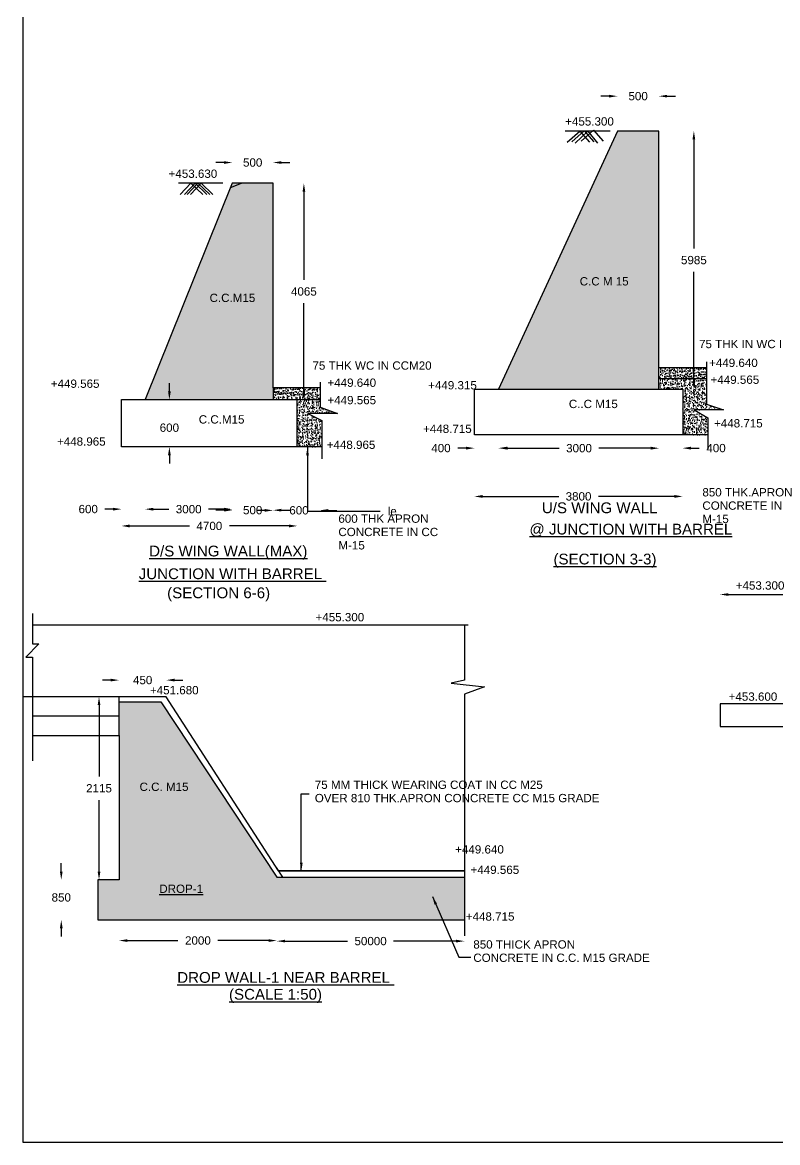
# Model space of a CAD drawing. Header units: inches. Extents: x 13 to 6403, y 6 to 3106.
# Drawn here: x 12.95 to 22.05, y 5.61 to 19.12 of the extents above; entities that cross this region are included whole.
import ezdxf

# ---------------------------------------------------------------- set-up
doc = ezdxf.new("R2010")
doc.units = ezdxf.units.IN
doc.header["$MEASUREMENT"] = 0
doc.styles.get("Standard").update_dxf_attribs({"font": 'arial.ttf', "height": 0.1})
doc.dimstyles.get("Standard").update_dxf_attribs({"dimtxt": 0.1, "dimasz": 0.1, "dimexe": 0.18, "dimexo": 0.0625, "dimgap": 0.09, "dimtad": 0, "dimtih": 1, "dimtoh": 1, "dimdec": 4, "dimzin": 0, "dimdsep": 46, "dimtxsty": 'Standard', "dimcen": 0, "dimse1": 1, "dimse2": 1, "dimadec": 0, "dimazin": 0, "dimtfac": 1, "dimtdec": 4, "dimtofl": 0, "dimtmove": 0, "dimatfit": 3, "dimfxl": 1, "dimtolj": 1, "dimtzin": 0, "dimarcsym": 0})
pattern_1 = [(50, (0, 0), (0.07172602, -0.00627521), [0.0075, -0.0825]), (355, (0, 0), (-0.01387513, 0.07521921), [0.006, -0.066]), (100.4514, (0.00598, -0.00052), (0.05785094, 0.06894395), [0.00637402, -0.07011421]), (46.1842, (0, 0.02), (0.1067241, -0.0165519), [0.01125, -0.12375]), (96.6356, (0.00889, 0.01862), (0.09346627, 0.0974118), [0.00956103, -0.1051713]), (351.1842, (0, 0.02), (0.0934662, 0.09741186), [0.009, -0.099]), (21, (0.01, 0.015), (0.0596907, -0.04026189), [0.0075, -0.0825]), (326, (0.01, 0.015), (0.02433153, 0.072515), [0.006, -0.066]), (71.4514, (0.014974, 0.011645), (0.08402226, 0.03225305), [0.00637402, -0.07011421]), (37.5, (0, 0), (0.001215986, 0.033289385), [0, -0.0652, 0, -0.067, 0, -0.06625]), (7.5, (0, 0), (0.026306954, 0.03944117), [0, -0.0382, 0, -0.0637, 0, -0.02525]), (327.5, (-0.0223, 0), (0.053382244, -0.002255487), [0, -0.025, 0, -0.078, 0, -0.1035]), (317.5, (-0.0323, 0), (0.05831862, 0.0100105), [0, -0.0325, 0, -0.0518, 0, -0.0735])]

# ---------------------------------------------------------------- blocks, each defined once
blk = doc.blocks.new('*D13')
at = {"color": 0, "lineweight": -2, "transparency": 16777216}
for p, q in [((21.456, 12.221), (25.574, 12.221)), ((30.028, 12.221), (25.91, 12.221))]:
    blk.add_line(p, q, dxfattribs=at)
at = {"color": 0, "transparency": 16777216}
for points in [[(21.456, 12.237), (21.456, 12.204), (21.356, 12.221)], [(30.028, 12.237), (30.028, 12.204), (30.128, 12.221)]]:
    blk.add_solid(points, dxfattribs=at)
at = {"layer": 'Defpoints', "color": 0, "transparency": 16777216}
for p in [(30.128, 12.221), (21.356, 10.903), (30.128, 7.7)]:
    blk.add_point(p, dxfattribs=at)
at = {"color": 0, "transparency": 16777216, "insert": (25.742, 12.221), "char_height": 0.1, "attachment_point": 5}
blk.add_mtext('\\A1;    ', dxfattribs=at)
blk = doc.blocks.new('*D20')
at = {"color": 0, "lineweight": -2, "transparency": 16777216}
for p, q in [((14.013, 11.189), (13.913, 11.189)), ((14.782, 11.189), (14.882, 11.189))]:
    blk.add_line(p, q, dxfattribs=at)
at = {"color": 0, "transparency": 16777216}
for points in [[(14.013, 11.206), (14.013, 11.173), (14.113, 11.189)], [(14.782, 11.206), (14.782, 11.173), (14.682, 11.189)]]:
    blk.add_solid(points, dxfattribs=at)
at = {"layer": 'Defpoints', "color": 0, "transparency": 16777216}
for p in [(14.682, 11.189), (14.113, 10.989), (14.682, 10.989)]:
    blk.add_point(p, dxfattribs=at)
at = {"color": 0, "transparency": 16777216, "insert": (14.398, 11.189), "char_height": 0.1, "attachment_point": 5}
blk.add_mtext('\\A1;450', dxfattribs=at)
blk = doc.blocks.new('*D21')
at = {"color": 0, "lineweight": -2, "transparency": 16777216}
for p, q in [((13.872, 10.889), (13.872, 10.026)), ((13.872, 8.882), (13.872, 9.744))]:
    blk.add_line(p, q, dxfattribs=at)
at = {"color": 0, "transparency": 16777216}
for points in [[(13.856, 10.889), (13.889, 10.889), (13.872, 10.989)], [(13.856, 8.882), (13.889, 8.882), (13.872, 8.782)]]:
    blk.add_solid(points, dxfattribs=at)
at = {"layer": 'Defpoints', "color": 0, "transparency": 16777216}
for p in [(13.872, 10.989), (13.928, 10.989), (13.928, 8.782)]:
    blk.add_point(p, dxfattribs=at)
at = {"color": 0, "transparency": 16777216, "insert": (13.872, 9.885), "char_height": 0.1, "attachment_point": 5}
blk.add_mtext('\\A1;2115', dxfattribs=at)
blk = doc.blocks.new('*D22')
at = {"color": 0, "lineweight": -2, "transparency": 16777216}
for p, q in [((13.417, 8.882), (13.417, 8.982)), ((13.417, 8.198), (13.417, 8.098))]:
    blk.add_line(p, q, dxfattribs=at)
at = {"color": 0, "transparency": 16777216}
for points in [[(13.401, 8.882), (13.434, 8.882), (13.417, 8.782)], [(13.401, 8.198), (13.434, 8.198), (13.417, 8.298)]]:
    blk.add_solid(points, dxfattribs=at)
at = {"layer": 'Defpoints', "color": 0, "transparency": 16777216}
for p in [(14.113, 8.782), (13.417, 8.298), (14.113, 8.298)]:
    blk.add_point(p, dxfattribs=at)
at = {"color": 0, "transparency": 16777216, "insert": (13.417, 8.569), "char_height": 0.1, "attachment_point": 5}
blk.add_mtext('\\A1;850', dxfattribs=at)
blk = doc.blocks.new('*D23')
at = {"color": 0, "lineweight": -2, "transparency": 16777216}
for p, q in [((14.213, 8.05), (14.824, 8.05)), ((15.915, 8.05), (15.304, 8.05))]:
    blk.add_line(p, q, dxfattribs=at)
at = {"color": 0, "transparency": 16777216}
for points in [[(14.213, 8.066), (14.213, 8.033), (14.113, 8.05)], [(15.915, 8.066), (15.915, 8.033), (16.015, 8.05)]]:
    blk.add_solid(points, dxfattribs=at)
at = {"layer": 'Defpoints', "color": 0, "transparency": 16777216}
for p in [(14.113, 8.782), (16.015, 8.813), (16.015, 8.05)]:
    blk.add_point(p, dxfattribs=at)
at = {"color": 0, "transparency": 16777216, "insert": (15.064, 8.05), "char_height": 0.1, "attachment_point": 5}
blk.add_mtext('\\A1;2000', dxfattribs=at)
blk = doc.blocks.new('*D24')
at = {"color": 0, "lineweight": -2, "transparency": 16777216}
for p, q in [((16.115, 8.043), (16.867, 8.043)), ((18.176, 8.043), (17.423, 8.043))]:
    blk.add_line(p, q, dxfattribs=at)
at = {"color": 0, "transparency": 16777216}
for points in [[(16.115, 8.06), (16.115, 8.027), (16.015, 8.043)], [(18.176, 8.06), (18.176, 8.027), (18.276, 8.043)]]:
    blk.add_solid(points, dxfattribs=at)
at = {"layer": 'Defpoints', "color": 0, "transparency": 16777216}
for p in [(16.015, 8.813), (18.276, 8.813), (18.276, 8.043)]:
    blk.add_point(p, dxfattribs=at)
at = {"color": 0, "transparency": 16777216, "insert": (17.145, 8.043), "char_height": 0.1, "attachment_point": 5}
blk.add_mtext('\\A1;50000', dxfattribs=at)
blk = doc.blocks.new('*D39')
at = {"color": 0, "lineweight": -2, "transparency": 16777216}
for p, q in [((20.019, 18.227), (19.919, 18.227)), ((20.719, 18.227), (20.819, 18.227))]:
    blk.add_line(p, q, dxfattribs=at)
at = {"color": 0, "transparency": 16777216}
for points in [[(20.019, 18.244), (20.019, 18.211), (20.119, 18.227)], [(20.719, 18.244), (20.719, 18.211), (20.619, 18.227)]]:
    blk.add_solid(points, dxfattribs=at)
at = {"layer": 'Defpoints', "color": 0, "transparency": 16777216}
for p in [(20.619, 18.227), (20.119, 17.807), (20.619, 17.807)]:
    blk.add_point(p, dxfattribs=at)
at = {"color": 0, "transparency": 16777216, "insert": (20.369, 18.227), "char_height": 0.1, "attachment_point": 5}
blk.add_mtext('\\A1;500', dxfattribs=at)
blk = doc.blocks.new('*D40')
at = {"color": 0, "lineweight": -2, "transparency": 16777216}
for p, q in [((18.296, 13.985), (18.196, 13.985)), ((18.787, 13.985), (18.887, 13.985))]:
    blk.add_line(p, q, dxfattribs=at)
at = {"color": 0, "transparency": 16777216}
for points in [[(18.296, 14.002), (18.296, 13.968), (18.396, 13.985)], [(18.787, 14.002), (18.787, 13.968), (18.687, 13.985)]]:
    blk.add_solid(points, dxfattribs=at)
at = {"layer": 'Defpoints', "color": 0, "transparency": 16777216}
for p in [(18.396, 14.696), (18.687, 14.696), (18.687, 13.985)]:
    blk.add_point(p, dxfattribs=at)
at = {"color": 0, "transparency": 16777216, "insert": (17.993, 13.985), "char_height": 0.1, "attachment_point": 5}
blk.add_mtext('\\A1;400', dxfattribs=at)
blk = doc.blocks.new('*D41')
at = {"color": 0, "lineweight": -2, "transparency": 16777216}
for p, q in [((18.795, 13.984), (19.418, 13.984)), ((20.519, 13.984), (19.896, 13.984))]:
    blk.add_line(p, q, dxfattribs=at)
at = {"color": 0, "transparency": 16777216}
for points in [[(18.795, 14.001), (18.795, 13.967), (18.695, 13.984)], [(20.519, 14.001), (20.519, 13.967), (20.619, 13.984)]]:
    blk.add_solid(points, dxfattribs=at)
at = {"layer": 'Defpoints', "color": 0, "transparency": 16777216}
for p in [(18.695, 14.713), (20.619, 14.696), (20.619, 13.984)]:
    blk.add_point(p, dxfattribs=at)
at = {"color": 0, "transparency": 16777216, "insert": (19.657, 13.984), "char_height": 0.1, "attachment_point": 5}
blk.add_mtext('\\A1;3000', dxfattribs=at)
blk = doc.blocks.new('*D42')
at = {"color": 0, "lineweight": -2, "transparency": 16777216}
for p, q in [((20.519, 13.985), (20.419, 13.985)), ((21.006, 13.985), (21.106, 13.985))]:
    blk.add_line(p, q, dxfattribs=at)
at = {"color": 0, "transparency": 16777216}
for points in [[(20.519, 14.002), (20.519, 13.968), (20.619, 13.985)], [(21.006, 14.002), (21.006, 13.968), (20.906, 13.985)]]:
    blk.add_solid(points, dxfattribs=at)
at = {"layer": 'Defpoints', "color": 0, "transparency": 16777216}
for p in [(20.619, 14.696), (20.906, 14.696), (20.906, 13.985)]:
    blk.add_point(p, dxfattribs=at)
at = {"color": 0, "transparency": 16777216, "insert": (21.308, 13.985), "char_height": 0.1, "attachment_point": 5}
blk.add_mtext('\\A1;400', dxfattribs=at)
blk = doc.blocks.new('*D43')
at = {"color": 0, "lineweight": -2, "transparency": 16777216}
for p, q in [((18.496, 13.403), (19.412, 13.403)), ((20.806, 13.403), (19.89, 13.403))]:
    blk.add_line(p, q, dxfattribs=at)
at = {"color": 0, "transparency": 16777216}
for points in [[(18.496, 13.42), (18.496, 13.386), (18.396, 13.403)], [(20.806, 13.42), (20.806, 13.386), (20.906, 13.403)]]:
    blk.add_solid(points, dxfattribs=at)
at = {"layer": 'Defpoints', "color": 0, "transparency": 16777216}
for p in [(18.396, 14.144), (20.906, 14.144), (20.906, 13.403)]:
    blk.add_point(p, dxfattribs=at)
at = {"color": 0, "transparency": 16777216, "insert": (19.651, 13.403), "char_height": 0.1, "attachment_point": 5}
blk.add_mtext('\\A1;3800', dxfattribs=at)
blk = doc.blocks.new('*D44')
at = {"color": 0, "lineweight": -2, "transparency": 16777216}
for p, q in [((21.041, 17.707), (21.041, 16.392)), ((21.041, 14.796), (21.041, 16.11))]:
    blk.add_line(p, q, dxfattribs=at)
at = {"color": 0, "transparency": 16777216}
for points in [[(21.024, 17.707), (21.057, 17.707), (21.041, 17.807)], [(21.024, 14.796), (21.057, 14.796), (21.041, 14.696)]]:
    blk.add_solid(points, dxfattribs=at)
at = {"layer": 'Defpoints', "color": 0, "transparency": 16777216}
for p in [(20.619, 17.807), (20.619, 14.696), (21.041, 14.696)]:
    blk.add_point(p, dxfattribs=at)
at = {"color": 0, "transparency": 16777216, "insert": (21.041, 16.251), "char_height": 0.1, "attachment_point": 5}
blk.add_mtext('\\A1;5985', dxfattribs=at)
blk = doc.blocks.new('*D45')
at = {"color": 0, "lineweight": -2, "transparency": 16777216}
for p, q in [((15.378, 17.427), (15.278, 17.427)), ((16.07, 17.427), (16.17, 17.427))]:
    blk.add_line(p, q, dxfattribs=at)
at = {"color": 0, "transparency": 16777216}
for points in [[(15.378, 17.444), (15.378, 17.411), (15.478, 17.427)], [(16.07, 17.444), (16.07, 17.411), (15.97, 17.427)]]:
    blk.add_solid(points, dxfattribs=at)
at = {"layer": 'Defpoints', "color": 0, "transparency": 16777216}
for p in [(15.97, 17.427), (15.478, 17.177), (15.97, 17.177)]:
    blk.add_point(p, dxfattribs=at)
at = {"color": 0, "transparency": 16777216, "insert": (15.724, 17.427), "char_height": 0.1, "attachment_point": 5}
blk.add_mtext('\\A1;500', dxfattribs=at)
blk = doc.blocks.new('*D46')
at = {"color": 0, "lineweight": -2, "transparency": 16777216}
for p, q in [((16.341, 17.077), (16.341, 16.014)), ((16.341, 14.669), (16.341, 15.732))]:
    blk.add_line(p, q, dxfattribs=at)
at = {"color": 0, "transparency": 16777216}
for points in [[(16.325, 17.077), (16.358, 17.077), (16.341, 17.177)], [(16.325, 14.669), (16.358, 14.669), (16.341, 14.569)]]:
    blk.add_solid(points, dxfattribs=at)
at = {"layer": 'Defpoints', "color": 0, "transparency": 16777216}
for p in [(15.97, 17.177), (15.857, 14.569), (16.341, 14.569)]:
    blk.add_point(p, dxfattribs=at)
at = {"color": 0, "transparency": 16777216, "insert": (16.341, 15.873), "char_height": 0.1, "attachment_point": 5}
blk.add_mtext('\\A1;4065', dxfattribs=at)
blk = doc.blocks.new('*D47')
at = {"color": 0, "lineweight": -2, "transparency": 16777216}
for p, q in [((14.72, 14.669), (14.72, 14.769)), ((14.72, 13.9), (14.72, 13.8))]:
    blk.add_line(p, q, dxfattribs=at)
at = {"color": 0, "transparency": 16777216}
for points in [[(14.704, 14.669), (14.737, 14.669), (14.72, 14.569)], [(14.704, 13.9), (14.737, 13.9), (14.72, 14)]]:
    blk.add_solid(points, dxfattribs=at)
at = {"layer": 'Defpoints', "color": 0, "transparency": 16777216}
for p in [(14.712, 14.569), (14.712, 14), (14.72, 14)]:
    blk.add_point(p, dxfattribs=at)
at = {"color": 0, "transparency": 16777216, "insert": (14.72, 14.231), "char_height": 0.1, "attachment_point": 5}
blk.add_mtext('\\A1;600', dxfattribs=at)
blk = doc.blocks.new('*D48')
at = {"color": 0, "lineweight": -2, "transparency": 16777216}
for p, q in [((14.042, 13.25), (13.942, 13.25)), ((14.528, 13.25), (14.628, 13.25))]:
    blk.add_line(p, q, dxfattribs=at)
at = {"color": 0, "transparency": 16777216}
for points in [[(14.042, 13.266), (14.042, 13.233), (14.142, 13.25)], [(14.528, 13.266), (14.528, 13.233), (14.428, 13.25)]]:
    blk.add_solid(points, dxfattribs=at)
at = {"layer": 'Defpoints', "color": 0, "transparency": 16777216}
for p in [(14.142, 14.569), (14.428, 14.569), (14.428, 13.25)]:
    blk.add_point(p, dxfattribs=at)
at = {"color": 0, "transparency": 16777216, "insert": (13.742, 13.25), "char_height": 0.1, "attachment_point": 5}
blk.add_mtext('\\A1;600', dxfattribs=at)
blk = doc.blocks.new('*D49')
at = {"color": 0, "lineweight": -2, "transparency": 16777216}
for p, q in [((14.528, 13.249), (14.714, 13.249)), ((15.378, 13.249), (15.192, 13.249))]:
    blk.add_line(p, q, dxfattribs=at)
at = {"color": 0, "transparency": 16777216}
for points in [[(14.528, 13.266), (14.528, 13.232), (14.428, 13.249)], [(15.378, 13.266), (15.378, 13.232), (15.478, 13.249)]]:
    blk.add_solid(points, dxfattribs=at)
at = {"layer": 'Defpoints', "color": 0, "transparency": 16777216}
for p in [(15.478, 17.177), (14.428, 14.569), (15.478, 13.249)]:
    blk.add_point(p, dxfattribs=at)
at = {"color": 0, "transparency": 16777216, "insert": (14.953, 13.249), "char_height": 0.1, "attachment_point": 5}
blk.add_mtext('\\A1;3000', dxfattribs=at)
blk = doc.blocks.new('*D50')
at = {"color": 0, "lineweight": -2, "transparency": 16777216}
for p, q in [((15.378, 13.237), (15.278, 13.237)), ((16.07, 13.237), (16.17, 13.237))]:
    blk.add_line(p, q, dxfattribs=at)
at = {"color": 0, "transparency": 16777216}
for points in [[(15.378, 13.254), (15.378, 13.221), (15.478, 13.237)], [(16.07, 13.254), (16.07, 13.221), (15.97, 13.237)]]:
    blk.add_solid(points, dxfattribs=at)
at = {"layer": 'Defpoints', "color": 0, "transparency": 16777216}
for p in [(15.478, 17.177), (15.97, 14.569), (15.97, 13.237)]:
    blk.add_point(p, dxfattribs=at)
at = {"color": 0, "transparency": 16777216, "insert": (15.724, 13.237), "char_height": 0.1, "attachment_point": 5}
blk.add_mtext('\\A1;500', dxfattribs=at)
blk = doc.blocks.new('*D51')
at = {"color": 0, "lineweight": -2, "transparency": 16777216}
for p, q in [((15.87, 13.235), (15.77, 13.235)), ((16.637, 13.235), (16.737, 13.235))]:
    blk.add_line(p, q, dxfattribs=at)
at = {"color": 0, "transparency": 16777216}
for points in [[(15.87, 13.251), (15.87, 13.218), (15.97, 13.235)], [(16.637, 13.251), (16.637, 13.218), (16.537, 13.235)]]:
    blk.add_solid(points, dxfattribs=at)
at = {"layer": 'Defpoints', "color": 0, "transparency": 16777216}
for p in [(15.97, 14.569), (16.537, 14.569), (16.537, 13.235)]:
    blk.add_point(p, dxfattribs=at)
at = {"color": 0, "transparency": 16777216, "insert": (16.282, 13.235), "char_height": 0.1, "attachment_point": 5}
blk.add_mtext('\\A1;600', dxfattribs=at)
blk = doc.blocks.new('*D52')
at = {"color": 0, "lineweight": -2, "transparency": 16777216}
for p, q in [((14.242, 13.047), (14.961, 13.047)), ((16.162, 13.047), (15.443, 13.047))]:
    blk.add_line(p, q, dxfattribs=at)
at = {"color": 0, "transparency": 16777216}
for points in [[(14.242, 13.064), (14.242, 13.03), (14.142, 13.047)], [(16.162, 13.064), (16.162, 13.03), (16.262, 13.047)]]:
    blk.add_solid(points, dxfattribs=at)
at = {"layer": 'Defpoints', "color": 0, "transparency": 16777216}
for p in [(14.142, 14), (16.262, 14), (16.262, 13.047)]:
    blk.add_point(p, dxfattribs=at)
at = {"color": 0, "transparency": 16777216, "insert": (15.202, 13.047), "char_height": 0.1, "attachment_point": 5}
blk.add_mtext('\\A1;4700', dxfattribs=at)

msp = doc.modelspace()

# ---------------------------------------------------------------- hatches: boundary and pattern name
h = msp.add_hatch()
h.set_pattern_fill('AR-CONC', color=0, scale=0.01, style=0)
h.set_pattern_definition(pattern_1)
h.paths.add_polyline_path([(20.61856, 17.80714), (20.11879, 17.80714), (18.68706, 14.69551), (20.61856, 14.69551), (20.61856, 14.9551)])
h.paths.add_polyline_path([(19.63916, 15.91819), (20.28084, 15.91819), (20.28084, 16.0733), (19.63916, 16.0733)], flags=24)
h = msp.add_hatch()
h.set_pattern_fill('AR-CONC', color=0, scale=2, style=0)
h.paths.add_polyline_path([(15.96998, 17.17722), (15.47786, 17.17722), (14.42835, 14.56925), (15.96998, 14.56925), (15.96998, 14.71293)])
h.paths.add_polyline_path([(15.17854, 15.71883), (15.7814, 15.71883), (15.7814, 15.87394), (15.17854, 15.87394)], flags=24)
h = msp.add_hatch()
h.set_pattern_fill('AR-CONC', color=0, scale=5, style=0)
h.paths.add_polyline_path([(15.96998, 17.17722), (15.47786, 17.17722), (14.42835, 14.56925), (15.96998, 14.56925), (15.96998, 14.71293)])
h.paths.add_polyline_path([(15.17854, 15.71883), (15.7814, 15.71883), (15.7814, 15.87394), (15.17854, 15.87394)], flags=24)
h = msp.add_hatch()
h.set_pattern_fill('AR-CONC', color=0, scale=10, style=0)
h.paths.add_polyline_path([(15.96998, 17.17722), (15.47786, 17.17722), (14.42835, 14.56925), (15.96998, 14.56925), (15.96998, 14.71293)])
h.paths.add_polyline_path([(15.17854, 15.71883), (15.7814, 15.71883), (15.7814, 15.87394), (15.17854, 15.87394)], flags=24)
h = msp.add_hatch()
h.set_pattern_fill('AR-CONC', color=0, scale=0.01, style=0)
h.set_pattern_definition(pattern_1)
h.paths.add_polyline_path([(15.96998, 17.17722), (15.47786, 17.17722), (14.42835, 14.56925), (15.96998, 14.56925), (15.96998, 14.71293)])
h.paths.add_polyline_path([(15.17854, 15.71883), (15.7814, 15.71883), (15.7814, 15.87394), (15.17854, 15.87394)], flags=24)
h = msp.add_hatch()
h.set_pattern_fill('AR-CONC', color=0, scale=0.01, style=0)
h.set_pattern_definition(pattern_1)
h.paths.add_polyline_path([(21.19181, 14.9551), (20.61856, 14.9551), (20.61856, 14.82531), (21.19181, 14.82531)])
h = msp.add_hatch()
h.set_pattern_fill('AR-CONC', color=0, scale=0.01, style=0)
h.set_pattern_definition(pattern_1)
h.paths.add_polyline_path([(21.19181, 14.82531), (20.61856, 14.82531), (20.61856, 14.69551), (20.90613, 14.69551), (20.90613, 14.14439), (21.21038, 14.14439), (21.21038, 14.34879), (21.04305, 14.44686), (21.39943, 14.44686), (21.19181, 14.5168)])
h = msp.add_hatch()
h.set_pattern_fill('AR-CONC', color=0, scale=0.01, style=0)
h.set_pattern_definition(pattern_1)
h.paths.add_polyline_path([(16.53654, 14.71293), (15.96998, 14.71293), (15.96998, 14.56925), (16.53654, 14.56925)])
h = msp.add_hatch()
h.set_pattern_fill('AR-CONC', color=0, scale=0.01, style=0)
h.set_pattern_definition(pattern_1)
h.paths.add_polyline_path([(16.55723, 14.31752), (16.38726, 14.40398), (16.74782, 14.40398), (16.53654, 14.47972), (16.53654, 14.56925), (16.26152, 14.56925), (16.26152, 14.00049), (16.55723, 14.00049)])
h = msp.add_hatch()
h.set_pattern_fill('AR-CONC', color=0, scale=0.01, style=0)
h.set_pattern_definition(pattern_1)
h.paths.add_polyline_path([(18.27576, 8.81262), (16.01475, 8.81262), (14.61817, 10.92811), (14.11336, 10.92811), (14.11336, 10.52151), (14.11336, 8.78165), (13.85956, 8.78165), (13.85956, 8.29824), (18.27576, 8.29824)])
h.paths.add_polyline_path([(14.33465, 9.82586), (15.01514, 9.82586), (15.01514, 9.98098), (14.33465, 9.98098)], flags=24)
h.paths.add_polyline_path([(14.57273, 8.59676), (15.1523, 8.59676), (15.1523, 8.75198), (14.57273, 8.75198)], flags=24)

# ---------------------------------------------------------------- linework, layer by layer
at = {"color": 0}
msp.add_lwpolyline([(59.86272, 5.61483), (12.95865, 5.61483), (12.95865, 32.67904), (59.86272, 32.67904)], close=True, dxfattribs=at)
for points in [[(20.61856, 14.9551), (20.61856, 17.80714), (20.11879, 17.80714), (18.68706, 14.69551)], [(20.03267, 17.80512), (19.49035, 17.80512)], [(19.51471, 17.67207), (19.66571, 17.80512), (19.78218, 17.67292)], [(19.56829, 17.67694), (19.7193, 17.80998), (19.83576, 17.67779)], [(19.61051, 17.65909), (19.76151, 17.80512), (19.87798, 17.65995)], [(19.68091, 17.68585), (19.83191, 17.81889), (19.94838, 17.6867)], [(15.96998, 14.71293), (15.96998, 17.17722), (15.47786, 17.17722), (14.42835, 14.56925)], [(15.36561, 17.17722), (14.82834, 17.17722)], [(14.85207, 17.04319), (14.98021, 17.17722), (15.12397, 17.04384)], [(14.90085, 17.04319), (15.029, 17.17722), (15.17276, 17.04384)], [(14.93533, 17.04319), (15.06347, 17.17722), (15.20723, 17.04384)], [(14.97306, 17.04319), (15.1012, 17.17722), (15.24496, 17.04384)], [(21.19181, 15.0238), (21.19181, 14.5168), (21.39943, 14.44686), (21.04305, 14.44686), (21.21038, 14.34879), (21.21038, 13.97169)], [(20.61856, 14.69551), (20.61856, 14.9551), (21.19181, 14.9551)], [(16.53654, 14.7792), (16.53654, 14.47972), (16.74782, 14.40398), (16.38726, 14.40398), (16.55723, 14.31752), (16.55723, 13.85736)], [(20.61856, 14.82531), (21.19181, 14.82531)], [(16.53654, 14.71293), (15.96998, 14.71293), (15.96998, 14.56925)], [(21.21038, 14.14439), (18.39565, 14.14439), (18.39565, 14.69551), (20.90613, 14.69551), (20.90613, 14.14439)], [(16.55723, 14.00049), (14.14237, 14.00049), (14.14237, 14.56925), (16.53654, 14.56925)], [(16.26152, 14.00049), (16.26152, 14.56925)], [(13.07031, 11.99239), (13.07031, 11.62769), (13.14714, 11.62769), (12.99052, 11.46527), (13.07031, 11.46527), (13.07031, 11.12124)], [(13.07031, 11.85692), (18.27576, 11.85692), (18.32115, 11.85692)], [(18.27576, 11.85692), (18.27576, 11.18892), (18.11444, 11.15127), (18.51863, 11.10753), (18.27576, 11.02105), (18.27576, 8.1085)], [(13.07031, 11.12124), (13.07031, 10.21541)], [(18.27576, 8.88873), (16.03434, 8.88873), (14.68197, 10.98912), (12.94891, 10.98912)], [(13.07031, 10.52151), (14.11336, 10.52151), (14.11336, 10.98912)], [(14.11336, 10.92811), (14.61817, 10.92811)], [(14.61817, 10.92811), (16.01475, 8.81262), (18.27576, 8.81262)], [(22.76013, 10.9025), (21.35596, 10.9025), (21.35596, 10.6312)], [(14.11336, 10.75532), (13.07031, 10.75532)], [(21.35596, 10.6312), (22.7681, 10.6312)], [(14.11336, 10.52151), (14.11336, 8.78165), (13.85956, 8.78165), (13.85956, 8.29824), (18.27576, 8.29824)], [(16.0083, 8.9304), (16.08189, 8.81262)], [(16.03434, 8.88873), (18.27576, 8.88873)]]:
    msp.add_lwpolyline(points, dxfattribs=at)

# ---------------------------------------------------------------- texts
for s, height, p in [('+455.300', 0.1, (19.48982, 17.87297)), ('+453.630', 0.1, (14.71063, 17.24282)), ('C.C M 15', 0.1, (19.66501, 15.94574)), ('C.C.M15', 0.1, (15.20439, 15.74639)), ('75 THK IN WC IN CCM25', 0.1, (21.1033, 15.19001)), ('75 THK WC IN CCM20', 0.1, (16.44459, 14.93046)), ('+449.640', 0.1, (21.2242, 14.96321)), ('+449.565', 0.1, (21.24189, 14.75997)), ('+449.565', 0.1, (13.29128, 14.71188)), ('+449.640', 0.1, (16.62487, 14.72398)), ('+449.315', 0.1, (17.83857, 14.69335)), ('+449.565', 0.1, (16.62487, 14.5139)), ('C..C M15', 0.1, (19.53418, 14.46766)), ('C.C.M15 ', 0.1, (15.07393, 14.28133)), ('+448.715', 0.1, (21.28373, 14.2344)), ('+448.715', 0.1, (17.77723, 14.16814)), ('+448.965', 0.1, (13.36557, 14.01499)), ('+448.965', 0.1, (16.61611, 13.97557)), ('850 THK.APRON', 0.1, (21.14332, 13.40298)), ('U/S WING WALL', 0.13, (19.20938, 13.20083)), ('CONCRETE IN CC', 0.1, (21.14332, 13.24233)), ('600 THK APRON ', 0.1, (16.75672, 13.08527)), ('M-15', 0.1, (21.14332, 13.08169)), ('CONCRETE IN CC', 0.1, (16.75672, 12.92463)), ('%%U@ JUNCTION WITH BARREL', 0.13, (19.05969, 12.94404)), ('M-15', 0.1, (16.75672, 12.76399)), ('%%UD/S WING WALL(MAX)', 0.13, (14.4765, 12.67977)), ('%%U(SECTION 3-3)', 0.13, (19.34931, 12.58322)), ('%%UJUNCTION WITH BARREL ', 0.13, (14.35084, 12.40591)), ('(SECTION 6-6)', 0.13, (14.69332, 12.17607)), ('+453.300', 0.1, (21.54565, 12.2796)), ('+455.300', 0.1, (16.48153, 11.89767)), ('+451.680', 0.1, (14.48598, 11.01788)), ('+453.600', 0.1, (21.45981, 10.94041)), ('C.C. M15 ', 0.1, (14.36051, 9.85342)), ('75 MM THICK WEARING COAT IN CC M25', 0.1, (16.47261, 9.87789)), ('OVER 810 THK.APRON CONCRETE CC M15 GRADE ', 0.1, (16.47261, 9.71725)), ('+449.640', 0.1, (18.16392, 9.09881)), ('+449.565', 0.1, (18.34944, 8.85292)), ('%%UDROP-1', 0.1, (14.5986, 8.62434)), ('+448.715', 0.1, (18.29235, 8.28986)), ('850 THICK APRON ', 0.1, (18.38294, 7.95334)), ('CONCRETE IN C.C. M15 GRADE ', 0.1, (18.38294, 7.7927)), ('%%UDROP WALL-1 NEAR BARREL ', 0.13, (14.81489, 7.54049)), ('%%U(SCALE 1:50)', 0.13, (15.43887, 7.33756))]:
    msp.add_text(s, height=height, dxfattribs=at).set_placement(p)
at = {"color": 0, "insert": (17.35142, 13.27395), "char_height": 0.1, "attachment_point": 1}
msp.add_mtext('\\A1;le ', dxfattribs=at)

# ---------------------------------------------------------------- dimensions: what is measured, and where the dimension line sits
at = {"color": 0}
for base, p1, p2, text, picture, middle in [((20.61856, 18.2273), (20.11879, 17.80714), (20.61856, 17.80714), '500', '*D39', (20.36868, 18.2273)), ((15.96998, 17.42725), (15.47786, 17.17722), (15.96998, 17.17722), '500', '*D45', (15.72392, 17.42725)), ((15.47786, 13.249), (14.42835, 14.56925), (15.47786, 17.17722), '3000', '*D49', (14.95311, 13.249)), ((15.96998, 13.23732), (15.47786, 17.17722), (15.96998, 14.56925), '500', '*D50', (15.72392, 13.23732)), ((18.68706, 13.9851), (18.39565, 14.69551), (18.68706, 14.69551), '400', '*D40', (17.99334, 13.9851)), ((14.42835, 13.2495), (14.14237, 14.56925), (14.42835, 14.56925), '600', '*D48', (13.7418, 13.2495)), ((16.53654, 13.23468), (15.96998, 14.56925), (16.53654, 14.56925), '600', '*D51', (16.2817, 13.23468)), ((14.68197, 11.18943), (14.11336, 10.98912), (14.68197, 10.98912), '450', '*D20', (14.39767, 11.18943))]:
    dim = msp.add_linear_dim(base=base, p1=p1, p2=p2, text=text, dimstyle='Standard', dxfattribs=at)
    dim.commit()
    dim.dimension.update_dxf_attribs({"geometry": picture, "text_midpoint": middle, "dimtype": 160})
for base, p1, p2, text, picture, middle in [((21.04061, 14.69551), (20.61856, 17.80714), (20.61856, 14.69551), '5985', '*D44', (21.04061, 16.25133)), ((16.34149, 14.56925), (15.96998, 17.17722), (15.85692, 14.56925), '4065', '*D46', (16.34149, 15.87323)), ((13.87238, 10.98912), (13.92784, 8.78165), (13.92784, 10.98912), '2115', '*D21', (13.87238, 9.88538))]:
    dim = msp.add_linear_dim(base=base, p1=p1, p2=p2, angle=90, text=text, dimstyle='Standard', dxfattribs=at)
    dim.commit()
    dim.dimension.update_dxf_attribs({"geometry": picture, "text_midpoint": middle})
for base, p1, p2, text, picture, middle in [((14.72042, 14.00049), (14.7117, 14.56925), (14.7117, 14.00049), '600', '*D47', (14.72042, 14.23106)), ((13.41743, 8.29824), (14.11336, 8.78165), (14.11336, 8.29824), '850', '*D22', (13.41743, 8.56896))]:
    dim = msp.add_linear_dim(base=base, p1=p1, p2=p2, angle=90, text=text, dimstyle='Standard', dxfattribs=at)
    dim.commit()
    dim.dimension.update_dxf_attribs({"geometry": picture, "text_midpoint": middle, "dimtype": 160})
for base, p1, p2, text, picture, middle in [((20.61856, 13.98392), (18.69504, 14.71284), (20.61856, 14.69551), '3000', '*D41', (19.6568, 13.98392)), ((20.90613, 13.98491), (20.61856, 14.69551), (20.90613, 14.69551), '400', '*D42', (21.30844, 13.98491)), ((20.90613, 13.40298), (18.39565, 14.14439), (20.90613, 14.14439), '3800', '*D43', (19.65089, 13.40298)), ((16.26152, 13.04694), (14.14237, 14.00049), (16.26152, 14.00049), '4700', '*D52', (15.20195, 13.04694)), ((30.12805, 12.22054), (21.35596, 10.9025), (30.12805, 7.69997), '    ', '*D13', (25.742, 12.22054)), ((16.01475, 8.04978), (14.11336, 8.78165), (16.01475, 8.81262), '2000', '*D23', (15.06405, 8.04978)), ((18.27576, 8.04321), (16.01475, 8.81262), (18.27576, 8.81262), '50000', '*D24', (17.14525, 8.04321))]:
    dim = msp.add_linear_dim(base=base, p1=p1, p2=p2, text=text, dimstyle='Standard', dxfattribs=at)
    dim.commit()
    dim.dimension.update_dxf_attribs({"geometry": picture, "text_midpoint": middle})

# ---------------------------------------------------------------- leaders
at = {"color": 0, "annotation_type": 0, "has_hookline": 1, "hookline_direction": 0, "text_width": 0.094}
msp.add_leader([(16.38439, 13.99987), (16.38439, 13.22395), (17.26142, 13.22395)], dimstyle='Standard', override={"dimgap": 0.09, "dimtad": 0}, dxfattribs=at)
at = {"color": 0}
for points in [[(16.3102, 8.88873), (16.3102, 9.81728), (16.40515, 9.81728)], [(17.89011, 8.58168), (18.2097, 7.85055), (18.35469, 7.85055)]]:
    msp.add_leader(points, dimstyle='Standard', override={"dimgap": 0.09, "dimtad": 0}, dxfattribs=at)

doc.saveas('drawing.dxf')
